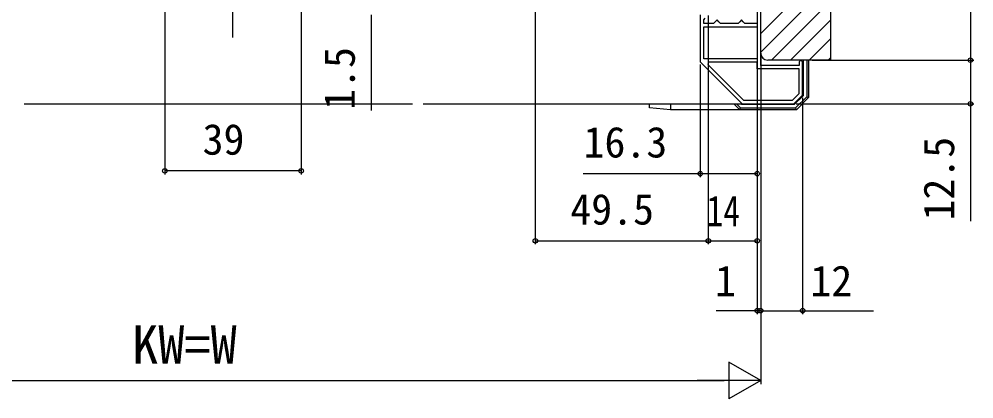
# Model space of a CAD drawing. Units: millimetres, scale not verified. Extents: x -525 to 525, y -782 to 777.
# Drawn here: x 100.8 to 374, y 18.8 to 127.4 of the extents above; entities that cross this region are included whole.
import ezdxf
from ezdxf.enums import TextEntityAlignment as Align

# ---------------------------------------------------------------- set-up
doc = ezdxf.new("R2010")
doc.units = ezdxf.units.MM
doc.header["$LTSCALE"] = 4
for name, color, linetype in [('0-2_YKK_11', 7, 'Continuous'), ('0-4_YKK_12', 2, 'Continuous'), ('0-5_YKK_13', 4, 'Continuous'), ('0-7_YKK_D', 6, 'Continuous'), ('0-9_YSS_K', 3, 'Continuous'), ('0-A_YSS_KE', 3, 'Continuous')]:
    doc.layers.add(name, color=color, linetype=linetype)
doc.styles.add('ＭＳ ゴシック', font='')
doc.styles.get('ＭＳ ゴシック').set_extended_font_data('MS Gothic')

msp = doc.modelspace()

# ---------------------------------------------------------------- linework, layer by layer
at = {"layer": '0-2_YKK_11'}
for points in [[(295.699, 128.7), (295.699, 115.2), (307.699, 103.2), (322.499, 103.2), (324.999, 105.7), (324.999, 115.2), (324.499, 115.7), (323.999, 115.2), (323.999, 114.2), (312.999, 114.2), (312.999, 147.2)], [(311.999, 147.2), (311.999, 126.2), (308.499, 126.2), (307.999, 126.7), (307.499, 127.2), (306.999, 126.7), (306.499, 126.2), (301.499, 126.2), (300.999, 126.7), (300.499, 127.2), (299.999, 126.7), (299.499, 126.2), (296.699, 126.2), (296.699, 127.22), (297.099, 127.71)]]:
    msp.add_lwpolyline(points, dxfattribs=at)
for points in [[(296.699, 125.2), (311.999, 125.2), (311.999, 116.1), (296.699, 116.1)], [(297.831, 114.482), (308.114, 104.2), (322.085, 104.2), (323.999, 106.114), (323.999, 113.2), (311.999, 113.2), (311.999, 115.1), (298.087, 115.1)]]:
    msp.add_lwpolyline(points, close=True, dxfattribs=at)
at = {"layer": '0-4_YKK_12'}
for p, q in [((161.999, 122.203), (161.999, 195.766)), ((102.295, 103.2), (213.371, 103.2)), ((216.371, 103.2), (307.904, 103.2))]:
    msp.add_line(p, q, dxfattribs=at)
at = {"layer": '0-5_YKK_13'}
for p, q in [((326.695, 115.7), (324.495, 115.7)), ((325.195, 105.621), (325.195, 115.7)), ((326.17, 115.7), (326.17, 105.21)), ((326.695, 115.7), (326.695, 105)), ((325.195, 105.621), (322.573, 103)), ((326.17, 105.21), (322.984, 102.025)), ((326.695, 105), (323.195, 101.5)), ((326.17, 105.21), (326.695, 105)), ((281.195, 102.025), (281.195, 103.2)), ((323.195, 101.5), (287.195, 101.5)), ((306.995, 101.5), (305.295, 103.2)), ((307.205, 102.025), (306.03, 103.2)), ((306.995, 101.5), (307.205, 102.025)), ((307.205, 102.025), (322.984, 102.025)), ((307.416, 103.2), (307.616, 103)), ((322.573, 103), (307.616, 103)), ((323.195, 101.5), (322.984, 102.025))]:
    msp.add_line(p, q, dxfattribs=at)
msp.add_lwpolyline([(287.195, 103.2), (287.195, 101.5), (281.195, 102.025)], dxfattribs=at)
at = {"layer": '0-7_YKK_D'}
for p, q in [((372.997, 188.2), (372.997, 115.7)), ((142.499, 133.2), (142.499, 83.006)), ((181.499, 132.901), (181.499, 83.006)), ((248.5, 132.901), (248.5, 63.006)), ((201.499, 128.7), (201.499, 101.327)), ((297.999, 128.45), (297.999, 63.006)), ((297.999, 128.45), (297.999, 63.006)), ((311.999, 128.7), (311.999, 63.006)), ((311.999, 125.7), (311.999, 82.2)), ((311.999, 119.65), (311.999, 43.006)), ((312.999, 116.7), (312.999, 43.006)), ((312.999, 115.7), (312.999, 43.006)), ((313.004, 116.535), (313.004, 23.006)), ((327.695, 115.7), (373.997, 115.7)), ((327.695, 115.7), (373.997, 115.7)), ((295.699, 114.407), (295.699, 82.2)), ((324.999, 104.907), (324.999, 43.006)), ((323.159, 103.2), (373.997, 103.2)), ((181.499, 84.006), (142.499, 84.006)), ((248.5, 64.006), (297.999, 64.006)), ((297.999, 64.006), (311.999, 64.006)), ((311.999, 44.006), (300.286, 44.006)), ((312.999, 44.006), (311.999, 44.006)), ((312.999, 44.006), (315.549, 44.006)), ((313.004, 24.006), (303.911, 29.256)), ((303.911, 29.256), (303.911, 18.756)), ((21.489, 24.006), (302.504, 24.006)), ((313.004, 24.006), (294.818, 24.006)), ((313.004, 24.006), (303.911, 18.756))]:
    msp.add_line(p, q, dxfattribs=at)
for points in [[(372.997, 115.7), (372.997, 103.2), (372.997, 69.65)], [(311.999, 83.2), (295.699, 83.2), (262.149, 83.2)], [(312.999, 44.006), (324.999, 44.006), (345.277, 44.006)]]:
    msp.add_lwpolyline(points, dxfattribs=at)
for centre in [(372.997, 115.7), (372.997, 115.7), (372.997, 103.2), (142.499, 84.006), (181.499, 84.006), (295.699, 83.2), (311.999, 83.2), (248.5, 64.006), (297.999, 64.006), (297.999, 64.006), (311.999, 64.006), (311.999, 44.006), (312.999, 44.006), (312.999, 44.006), (324.999, 44.006)]:
    msp.add_circle(centre, 0.637, dxfattribs=at)
at = {"layer": '0-9_YSS_K'}
for p, q in [((312.997, 123.349), (332.997, 143.349)), ((312.997, 117.961), (332.997, 137.961)), ((316.125, 115.7), (332.997, 132.572)), ((321.513, 115.7), (332.997, 127.184)), ((326.901, 115.7), (332.997, 121.796)), ((332.289, 115.7), (332.997, 116.408))]:
    msp.add_line(p, q, dxfattribs=at)
at = {"layer": '0-A_YSS_KE'}
msp.add_line((312.997, 117.7), (312.997, 208.5), dxfattribs=at)
msp.add_lwpolyline([(315.997, 223), (315.997, 234.5), (317.997, 236.5), (332.997, 236.5), (332.997, 115.7), (314.997, 115.7)], dxfattribs=at)
msp.add_arc((314.997, 117.7), 2, 180, 270, dxfattribs=at)

# ---------------------------------------------------------------- texts
at = {"layer": '0-7_YKK_D', "style": 'ＭＳ ゴシック'}
for s, p in [('1.5', (199.499, 101.486)), ('12.5', (370.997, 69.809))]:
    msp.add_text(s, height=8.798, rotation=90, dxfattribs=at).set_placement(p, align=Align.BOTTOM_LEFT)
for s, height, p in [('39', 8.798, (153.306, 86.006)), ('16.3', 8.798, (262.309, 85.2)), ('49.5', 8.798, (258.522, 66.006)), ('1', 8.798, (299.945, 45.506)), ('12', 8.798, (327.209, 45.506)), ('KW=W', 11, (133.147, 25.506))]:
    msp.add_text(s, height=height, dxfattribs=at).set_placement(p, align=Align.BOTTOM_LEFT)
at = {"layer": '0-7_YKK_D', "style": 'ＭＳ ゴシック', "width": 0.8}
msp.add_text('14', height=8.798, dxfattribs=at).set_placement((297.499, 65.506), align=Align.BOTTOM_LEFT)

doc.saveas('drawing.dxf')
